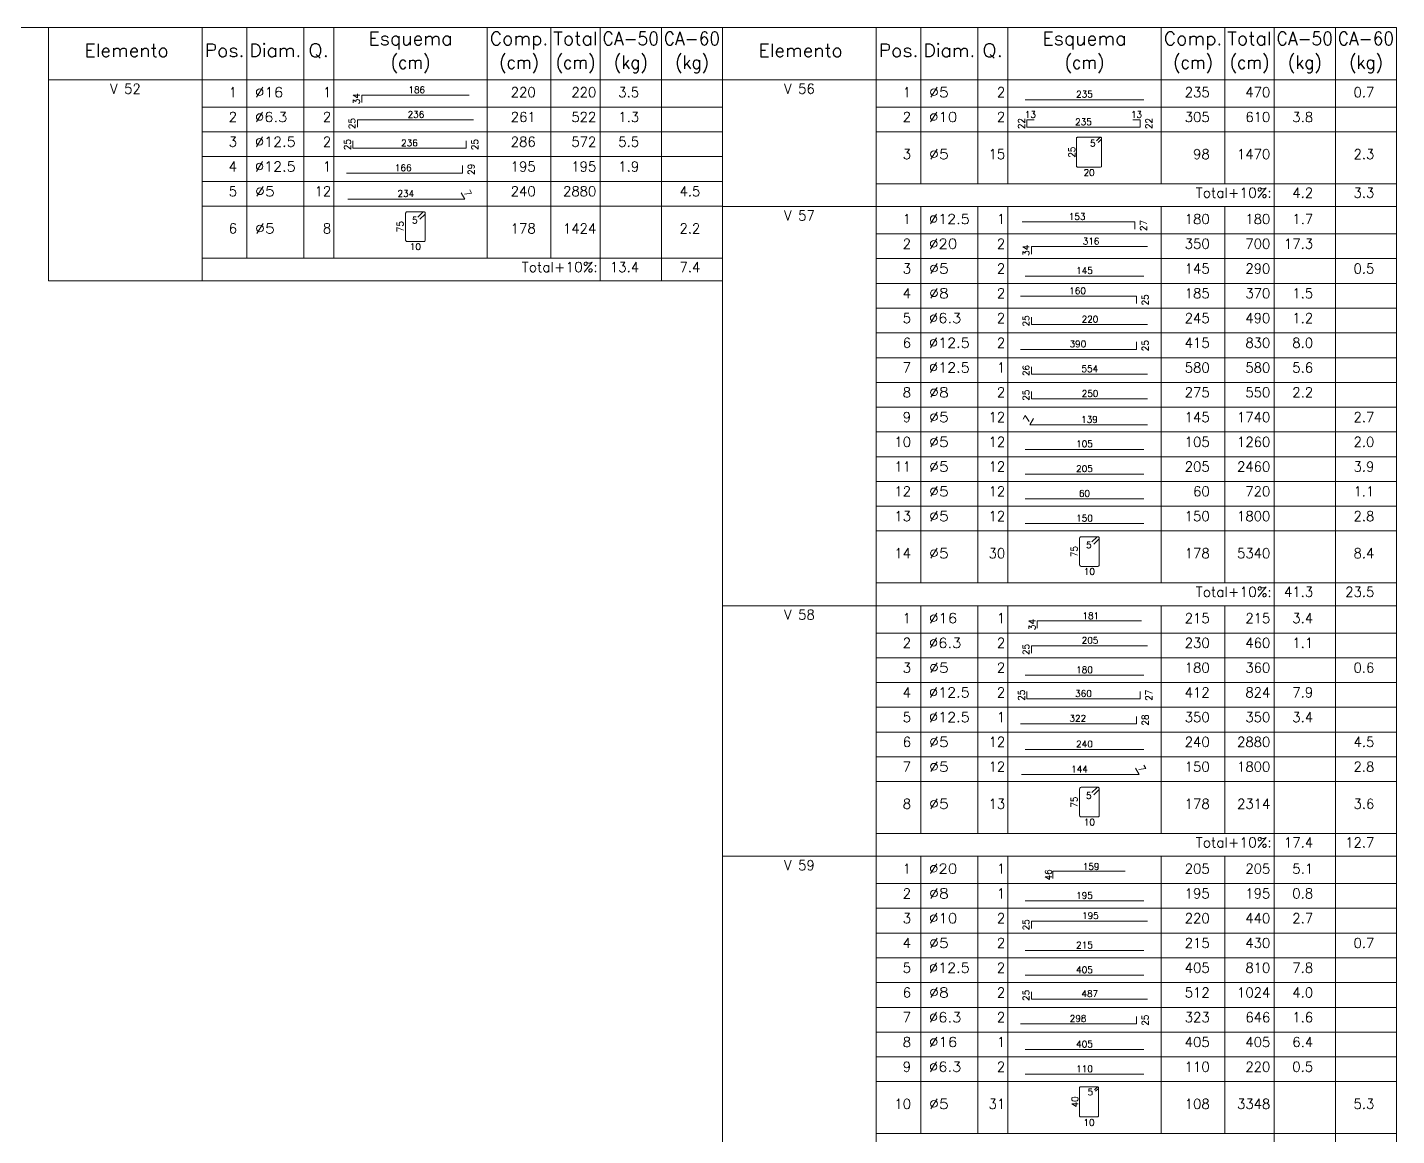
# Model space of a CAD drawing. Header units: millimetres. Extents: x 0 to 119, y 0 to 84.
# Drawn here: x 91.16 to 118.8, y 61.62 to 84 of the extents above; entities that cross this region are included whole.
import ezdxf
from ezdxf.enums import TextEntityAlignment as Align

# ---------------------------------------------------------------- set-up
doc = ezdxf.new("R2010")
doc.units = ezdxf.units.MM
for name, color, linetype, lineweight in [('DETALHES_TABELA', 7, 'Continuous', 9), ('QUAD_BORDA', 1, 'Continuous', 20), ('QUAD_LIMITES', 2, 'Continuous', 0), ('TABELAS', 1, 'Continuous', 0), ('TEXTO_TABELAS', 1, 'Continuous', 0), ('TEXTOS_COTAS_DETALHES_TABELA', 1, 'Continuous', 0)]:
    doc.layers.add(name, color=color, linetype=linetype, lineweight=lineweight)
doc.styles.add('CYPETXT', font='', dxfattribs={"height": 0.2})
doc.styles.get('CYPETXT').set_extended_font_data('romans')

msp = doc.modelspace()

# ---------------------------------------------------------------- linework, layer by layer
at = {"layer": 'DETALHES_TABELA'}
for points in [[(97.907, 82.484), (97.907, 82.634), (100.072, 82.634)], [(111.298, 82.538), (113.698, 82.538)], [(97.819, 81.982), (97.819, 82.132), (100.164, 82.132)], [(111.482, 82.133), (111.332, 82.133), (111.332, 81.983), (113.624, 81.983), (113.624, 82.133), (113.474, 82.133)], [(97.724, 81.708), (97.724, 81.558), (100.016, 81.558), (100.016, 81.708)], [(112.772, 81.677), (112.839, 81.744), (112.842, 81.748), (112.844, 81.751), (112.845, 81.755), (112.845, 81.759), (112.845, 81.763), (112.844, 81.767), (112.842, 81.771), (112.839, 81.774), (112.836, 81.777), (112.832, 81.778), (112.828, 81.78), (112.824, 81.78), (112.359, 81.78), (112.351, 81.778), (112.344, 81.774), (112.34, 81.767), (112.338, 81.759), (112.338, 81.201), (112.34, 81.193), (112.344, 81.186), (112.351, 81.182), (112.359, 81.18), (112.824, 81.18), (112.832, 81.182), (112.839, 81.186), (112.844, 81.193), (112.845, 81.201), (112.845, 81.759), (112.845, 81.763), (112.844, 81.767), (112.842, 81.771), (112.839, 81.774), (112.836, 81.777), (112.832, 81.778), (112.828, 81.78), (112.824, 81.78), (112.82, 81.78), (112.816, 81.778), (112.813, 81.777), (112.81, 81.774), (112.742, 81.707)], [(97.598, 81.058), (99.94, 81.058), (99.94, 81.208)], [(97.624, 80.533), (99.99, 80.533), (99.915, 80.662)], [(99.082, 80.125), (99.18, 80.223), (99.184, 80.228), (99.187, 80.233), (99.189, 80.239), (99.189, 80.245), (99.189, 80.251), (99.187, 80.256), (99.184, 80.262), (99.18, 80.266), (99.176, 80.27), (99.17, 80.273), (99.165, 80.275), (99.159, 80.275), (98.822, 80.275), (98.81, 80.273), (98.8, 80.266), (98.794, 80.256), (98.791, 80.245), (98.791, 79.706), (98.794, 79.694), (98.8, 79.684), (98.81, 79.678), (98.822, 79.675), (99.159, 79.675), (99.17, 79.678), (99.18, 79.684), (99.187, 79.694), (99.189, 79.706), (99.189, 80.245), (99.189, 80.251), (99.187, 80.256), (99.184, 80.262), (99.18, 80.266), (99.176, 80.27), (99.17, 80.273), (99.165, 80.275), (99.159, 80.275), (99.153, 80.275), (99.147, 80.273), (99.142, 80.27), (99.137, 80.266), (99.038, 80.168)], [(111.241, 80.073), (113.514, 80.073), (113.514, 79.923)], [(111.426, 79.423), (111.426, 79.573), (113.772, 79.573)], [(111.298, 78.978), (113.698, 78.978)], [(111.206, 78.572), (113.548, 78.572), (113.548, 78.422)], [(111.427, 78.147), (111.427, 77.997), (113.772, 77.997)], [(111.206, 77.497), (113.548, 77.497), (113.548, 77.647)], [(111.427, 77.147), (111.427, 76.997), (113.772, 76.997)], [(111.427, 76.647), (111.427, 76.497), (113.772, 76.497)], [(111.467, 76.102), (111.392, 75.973), (113.77, 75.973)], [(111.298, 75.478), (113.698, 75.478)], [(111.298, 74.978), (113.698, 74.978)], [(111.298, 74.478), (113.698, 74.478)], [(111.298, 73.978), (113.698, 73.978)], [(112.69, 73.565), (112.788, 73.663), (112.792, 73.668), (112.795, 73.673), (112.797, 73.679), (112.797, 73.685), (112.797, 73.691), (112.795, 73.696), (112.792, 73.702), (112.788, 73.706), (112.784, 73.71), (112.778, 73.713), (112.773, 73.715), (112.767, 73.715), (112.43, 73.715), (112.418, 73.713), (112.408, 73.706), (112.402, 73.696), (112.399, 73.685), (112.399, 73.146), (112.402, 73.134), (112.408, 73.124), (112.418, 73.118), (112.43, 73.115), (112.767, 73.115), (112.778, 73.118), (112.788, 73.124), (112.795, 73.134), (112.797, 73.146), (112.797, 73.685), (112.797, 73.691), (112.795, 73.696), (112.792, 73.702), (112.788, 73.706), (112.784, 73.71), (112.778, 73.713), (112.773, 73.715), (112.767, 73.715), (112.761, 73.715), (112.755, 73.713), (112.75, 73.71), (112.745, 73.706), (112.646, 73.608)], [(111.545, 71.865), (111.545, 72.015), (113.648, 72.015)], [(111.427, 71.362), (111.427, 71.512), (113.772, 71.512)], [(111.298, 70.918), (113.698, 70.918)], [(111.333, 70.588), (111.333, 70.438), (113.623, 70.438), (113.623, 70.588)], [(111.206, 69.937), (113.548, 69.937), (113.548, 70.087)], [(111.298, 69.418), (113.698, 69.418)], [(111.227, 68.913), (113.603, 68.913), (113.528, 69.042)], [(112.69, 68.505), (112.788, 68.603), (112.792, 68.608), (112.795, 68.613), (112.797, 68.619), (112.797, 68.625), (112.797, 68.631), (112.795, 68.636), (112.792, 68.642), (112.788, 68.646), (112.784, 68.65), (112.778, 68.653), (112.773, 68.655), (112.767, 68.655), (112.43, 68.655), (112.418, 68.653), (112.408, 68.646), (112.402, 68.636), (112.399, 68.625), (112.399, 68.086), (112.402, 68.074), (112.408, 68.064), (112.418, 68.058), (112.43, 68.055), (112.767, 68.055), (112.778, 68.058), (112.788, 68.064), (112.795, 68.074), (112.797, 68.086), (112.797, 68.625), (112.797, 68.631), (112.795, 68.636), (112.792, 68.642), (112.788, 68.646), (112.784, 68.65), (112.778, 68.653), (112.773, 68.655), (112.767, 68.655), (112.761, 68.655), (112.755, 68.653), (112.75, 68.65), (112.745, 68.646), (112.646, 68.548)], [(111.862, 66.811), (111.862, 66.961), (113.32, 66.961)], [(111.298, 66.358), (113.698, 66.358)], [(111.426, 65.802), (111.426, 65.952), (113.772, 65.952)], [(111.298, 65.358), (113.698, 65.358)], [(111.298, 64.858), (113.698, 64.858)], [(111.427, 64.527), (111.427, 64.377), (113.772, 64.377)], [(111.206, 63.877), (113.548, 63.877), (113.548, 64.027)], [(111.298, 63.358), (113.698, 63.358)], [(111.298, 62.858), (113.698, 62.858)], [(112.723, 62.518), (112.778, 62.573), (112.78, 62.575), (112.782, 62.578), (112.783, 62.581), (112.783, 62.585), (112.783, 62.588), (112.782, 62.591), (112.78, 62.594), (112.778, 62.597), (112.776, 62.599), (112.773, 62.601), (112.769, 62.602), (112.766, 62.602), (112.412, 62.602), (112.406, 62.601), (112.4, 62.597), (112.397, 62.591), (112.395, 62.585), (112.395, 62.019), (112.397, 62.012), (112.4, 62.007), (112.406, 62.003), (112.412, 62.002), (112.766, 62.002), (112.773, 62.003), (112.778, 62.007), (112.782, 62.012), (112.783, 62.019), (112.783, 62.585), (112.783, 62.588), (112.782, 62.591), (112.78, 62.594), (112.778, 62.597), (112.776, 62.599), (112.773, 62.601), (112.769, 62.602), (112.766, 62.602), (112.763, 62.602), (112.76, 62.601), (112.757, 62.599), (112.754, 62.597), (112.699, 62.542)]]:
    msp.add_lwpolyline(points, dxfattribs=at)
at = {"layer": 'QUAD_BORDA'}
msp.add_lwpolyline([(0, 0), (118.8, 0), (118.8, 84), (0, 84), (0, 0)], close=True, dxfattribs=at)
at = {"layer": 'QUAD_LIMITES'}
msp.add_lwpolyline([(0, 0), (118.8, 0), (118.8, 84), (0, 84), (0, 0)], close=True, dxfattribs=at)
at = {"layer": 'TABELAS'}
for p, q in [((91.584, 82.89), (91.584, 84)), ((91.584, 84), (105.192, 84)), ((94.684, 82.89), (94.684, 84)), ((95.588, 82.89), (95.588, 84)), ((96.736, 82.89), (96.736, 84)), ((97.34, 82.89), (97.34, 84)), ((100.44, 82.89), (100.44, 84)), ((101.724, 82.89), (101.724, 84)), ((102.72, 82.89), (102.72, 84)), ((103.956, 82.89), (103.956, 84)), ((105.192, 82.89), (105.192, 84)), ((105.192, 82.89), (105.192, 84)), ((105.192, 84), (118.8, 84)), ((108.292, 82.89), (108.292, 84)), ((109.196, 82.89), (109.196, 84)), ((110.344, 82.89), (110.344, 84)), ((110.948, 82.89), (110.948, 84)), ((114.048, 82.89), (114.048, 84)), ((115.332, 82.89), (115.332, 84)), ((116.328, 82.89), (116.328, 84)), ((117.564, 82.89), (117.564, 84)), ((118.8, 82.89), (118.8, 84)), ((91.584, 82.94), (105.192, 82.94)), ((105.192, 82.94), (118.8, 82.94)), ((91.584, 78.93), (91.584, 82.89)), ((94.684, 78.93), (94.684, 82.89)), ((95.588, 79.34), (95.588, 82.89)), ((96.736, 79.34), (96.736, 82.89)), ((97.34, 79.34), (97.34, 82.89)), ((100.44, 79.34), (100.44, 82.89)), ((101.724, 79.34), (101.724, 82.89)), ((102.72, 78.93), (102.72, 82.89)), ((103.956, 78.93), (103.956, 82.89)), ((105.192, 78.93), (105.192, 82.89)), ((105.192, 80.43), (105.192, 82.89)), ((108.292, 80.43), (108.292, 82.89)), ((109.196, 80.84), (109.196, 82.89)), ((110.344, 80.84), (110.344, 82.89)), ((110.948, 80.84), (110.948, 82.89)), ((114.048, 80.84), (114.048, 82.89)), ((115.332, 80.84), (115.332, 82.89)), ((116.328, 80.43), (116.328, 82.89)), ((117.564, 80.43), (117.564, 82.89)), ((118.8, 80.43), (118.8, 82.89)), ((108.292, 80.84), (118.8, 80.84)), ((105.192, 80.33), (105.192, 80.43)), ((105.192, 80.38), (118.8, 80.38)), ((105.192, 72.37), (105.192, 80.33)), ((108.292, 80.33), (108.292, 80.43)), ((108.292, 72.37), (108.292, 80.33)), ((109.196, 80.33), (109.196, 80.38)), ((109.196, 72.78), (109.196, 80.33)), ((110.344, 80.33), (110.344, 80.38)), ((110.344, 72.78), (110.344, 80.33)), ((110.948, 80.33), (110.948, 80.38)), ((110.948, 72.78), (110.948, 80.33)), ((114.048, 80.33), (114.048, 80.38)), ((114.048, 72.78), (114.048, 80.33)), ((115.332, 80.33), (115.332, 80.38)), ((115.332, 72.78), (115.332, 80.33)), ((116.328, 80.33), (116.328, 80.43)), ((116.328, 72.37), (116.328, 80.33)), ((117.564, 80.33), (117.564, 80.43)), ((117.564, 72.37), (117.564, 80.33)), ((118.8, 80.33), (118.8, 80.43)), ((118.8, 72.37), (118.8, 80.33)), ((94.684, 79.34), (105.192, 79.34)), ((91.584, 78.88), (91.584, 78.93)), ((91.584, 78.88), (105.192, 78.88)), ((94.684, 78.88), (94.684, 78.93)), ((102.72, 78.88), (102.72, 78.98)), ((103.956, 78.88), (103.956, 78.93)), ((105.192, 78.88), (105.192, 78.93)), ((108.292, 72.78), (118.8, 72.78)), ((105.192, 72.27), (105.192, 72.37)), ((105.192, 72.32), (118.8, 72.32)), ((105.192, 67.31), (105.192, 72.27)), ((108.292, 72.27), (108.292, 72.37)), ((108.292, 67.31), (108.292, 72.27)), ((109.196, 72.27), (109.196, 72.32)), ((109.196, 67.72), (109.196, 72.27)), ((110.344, 72.27), (110.344, 72.32)), ((110.344, 67.72), (110.344, 72.27)), ((110.948, 72.27), (110.948, 72.32)), ((110.948, 67.72), (110.948, 72.27)), ((114.048, 72.27), (114.048, 72.32)), ((114.048, 67.72), (114.048, 72.27)), ((115.332, 72.27), (115.332, 72.32)), ((115.332, 67.72), (115.332, 72.27)), ((116.328, 72.27), (116.328, 72.37)), ((116.328, 67.31), (116.328, 72.27)), ((117.564, 72.27), (117.564, 72.37)), ((117.564, 67.31), (117.564, 72.27)), ((118.8, 72.27), (118.8, 72.37)), ((118.8, 67.31), (118.8, 72.27)), ((108.292, 67.72), (118.8, 67.72)), ((105.192, 67.21), (105.192, 67.31)), ((105.192, 67.26), (118.8, 67.26)), ((105.192, 61.25), (105.192, 67.21)), ((108.292, 67.21), (108.292, 67.31)), ((108.292, 61.25), (108.292, 67.21)), ((109.196, 67.21), (109.196, 67.26)), ((109.196, 61.66), (109.196, 67.21)), ((110.344, 67.21), (110.344, 67.26)), ((110.344, 61.66), (110.344, 67.21)), ((110.948, 67.21), (110.948, 67.26)), ((110.948, 61.66), (110.948, 67.21)), ((114.048, 67.21), (114.048, 67.26)), ((114.048, 61.66), (114.048, 67.21)), ((115.332, 67.21), (115.332, 67.26)), ((115.332, 61.66), (115.332, 67.21)), ((116.328, 67.21), (116.328, 67.31)), ((116.328, 61.25), (116.328, 67.21)), ((117.564, 67.21), (117.564, 67.31)), ((117.564, 61.25), (117.564, 67.21)), ((118.8, 67.21), (118.8, 67.31)), ((118.8, 61.25), (118.8, 67.21)), ((108.292, 61.66), (118.8, 61.66))]:
    msp.add_line(p, q, dxfattribs=at)
at = {"layer": 'TEXTO_TABELAS'}
for p, q in [((94.684, 82.39), (105.192, 82.39)), ((108.292, 82.39), (118.8, 82.39)), ((94.684, 81.89), (105.192, 81.89)), ((108.292, 81.89), (118.8, 81.89)), ((94.684, 81.39), (105.192, 81.39)), ((94.684, 80.89), (105.192, 80.89)), ((94.684, 80.39), (105.192, 80.39)), ((108.292, 79.83), (118.8, 79.83)), ((108.292, 79.33), (118.8, 79.33)), ((108.292, 78.83), (118.8, 78.83)), ((108.292, 78.33), (118.8, 78.33)), ((108.292, 77.83), (118.8, 77.83)), ((108.292, 77.33), (118.8, 77.33)), ((108.292, 76.83), (118.8, 76.83)), ((108.292, 76.33), (118.8, 76.33)), ((108.292, 75.83), (118.8, 75.83)), ((108.292, 75.33), (118.8, 75.33)), ((108.292, 74.83), (118.8, 74.83)), ((108.292, 74.33), (118.8, 74.33)), ((108.292, 73.83), (118.8, 73.83)), ((108.292, 71.77), (118.8, 71.77)), ((108.292, 71.27), (118.8, 71.27)), ((108.292, 70.77), (118.8, 70.77)), ((108.292, 70.27), (118.8, 70.27)), ((108.292, 69.77), (118.8, 69.77)), ((108.292, 69.27), (118.8, 69.27)), ((108.292, 68.77), (118.8, 68.77)), ((108.292, 66.71), (118.8, 66.71)), ((108.292, 66.21), (118.8, 66.21)), ((108.292, 65.71), (118.8, 65.71)), ((108.292, 65.21), (118.8, 65.21)), ((108.292, 64.71), (118.8, 64.71)), ((108.292, 64.21), (118.8, 64.21)), ((108.292, 63.71), (118.8, 63.71)), ((108.292, 63.21), (118.8, 63.21)), ((108.292, 62.71), (118.8, 62.71))]:
    msp.add_line(p, q, dxfattribs=at)

# ---------------------------------------------------------------- texts
at = {"layer": 'TEXTO_TABELAS', "style": 'CYPETXT'}
for s, height, width, p, p2 in [('Esquema', 0.2667, 0.93681, (98.042, 83.643), (99.738, 83.643)), ('Comp.', 0.2667, 0.895522, (100.49, 83.643), (101.674, 83.643)), ('Total', 0.2667, 0.935673, (101.774, 83.643), (102.67, 83.643)), ('CA-50', 0.2667, 0.813132, (102.77, 83.643), (103.906, 83.643)), ('CA-60', 0.2667, 0.813132, (104.006, 83.643), (105.142, 83.643)), ('Esquema', 0.2667, 0.93681, (111.65, 83.643), (113.346, 83.643)), ('Comp.', 0.2667, 0.895522, (114.098, 83.643), (115.282, 83.643)), ('Total', 0.2667, 0.935673, (115.382, 83.643), (116.278, 83.643)), ('CA-50', 0.2667, 0.813132, (116.378, 83.643), (117.514, 83.643)), ('CA-60', 0.2667, 0.813132, (117.614, 83.643), (118.75, 83.643)), ('Elemento', 0.2667, 0.923378, (92.309, 83.403), (94.009, 83.403)), ('Pos.', 0.2667, 0.930268, (94.734, 83.403), (95.538, 83.403)), ('Diam.', 0.2667, 0.924488, (95.638, 83.403), (96.686, 83.403)), ('Q.', 0.2667, 1.025806, (96.826, 83.403), (97.25, 83.403)), ('Elemento', 0.2667, 0.923378, (105.917, 83.403), (107.617, 83.403)), ('Pos.', 0.2667, 0.930268, (108.342, 83.403), (109.146, 83.403)), ('Diam.', 0.2667, 0.924488, (109.246, 83.403), (110.294, 83.403)), ('Q.', 0.2667, 1.025806, (110.434, 83.403), (110.858, 83.403)), ('(cm)', 0.2667, 0.819001, (98.49, 83.163), (99.29, 83.163)), ('(cm)', 0.2667, 0.819001, (100.682, 83.163), (101.482, 83.163)), ('(cm)', 0.2667, 0.819001, (101.822, 83.163), (102.622, 83.163)), ('(kg)', 0.2667, 0.827954, (102.996, 83.163), (103.68, 83.163)), ('(kg)', 0.2667, 0.827954, (104.232, 83.163), (104.916, 83.163)), ('(cm)', 0.2667, 0.819001, (112.098, 83.163), (112.898, 83.163)), ('(cm)', 0.2667, 0.819001, (114.29, 83.163), (115.09, 83.163)), ('(cm)', 0.2667, 0.819001, (115.43, 83.163), (116.23, 83.163)), ('(kg)', 0.2667, 0.827954, (116.604, 83.163), (117.288, 83.163)), ('(kg)', 0.2667, 0.827954, (117.84, 83.163), (118.524, 83.163)), ('V 52', 0.2, 0.816032, (92.823, 82.66), (93.444, 82.66)), ('1', 0.2, 0.872274, (95.22, 82.59), (95.388, 82.59)), ('%%c16', 0.2, 0.955414, (95.751, 82.59), (96.321, 82.59)), ('1', 0.2, 0.872274, (97.122, 82.59), (97.29, 82.59)), ('220', 0.2, 0.872274, (100.914, 82.59), (101.418, 82.59)), ('220', 0.2, 0.872274, (102.138, 82.59), (102.642, 82.59)), ('3.5', 0.2, 0.868127, (103.086, 82.59), (103.506, 82.59)), ('V 56', 0.2, 0.816032, (106.431, 82.66), (107.052, 82.66)), ('1', 0.2, 0.872274, (108.828, 82.59), (108.996, 82.59)), ('%%c5', 0.2, 0.99505, (109.359, 82.59), (109.761, 82.59)), ('2', 0.2, 0.872274, (110.73, 82.59), (110.898, 82.59)), ('235', 0.2, 0.872274, (114.522, 82.59), (115.026, 82.59)), ('470', 0.2, 0.872274, (115.746, 82.59), (116.25, 82.59)), ('0.7', 0.2, 0.868127, (117.93, 82.59), (118.35, 82.59)), ('2', 0.2, 0.872274, (95.22, 82.09), (95.388, 82.09)), ('%%c6.3', 0.2, 0.940736, (95.751, 82.09), (96.405, 82.09)), ('2', 0.2, 0.872274, (97.122, 82.09), (97.29, 82.09)), ('261', 0.2, 0.872274, (100.914, 82.09), (101.418, 82.09)), ('522', 0.2, 0.872274, (102.138, 82.09), (102.642, 82.09)), ('1.3', 0.2, 0.868127, (103.086, 82.09), (103.506, 82.09)), ('2', 0.2, 0.872274, (108.828, 82.09), (108.996, 82.09)), ('%%c10', 0.2, 0.955414, (109.359, 82.09), (109.929, 82.09)), ('2', 0.2, 0.872274, (110.73, 82.09), (110.898, 82.09)), ('305', 0.2, 0.872274, (114.522, 82.09), (115.026, 82.09)), ('610', 0.2, 0.872274, (115.746, 82.09), (116.25, 82.09)), ('3.8', 0.2, 0.868127, (116.694, 82.09), (117.114, 82.09)), ('3', 0.2, 0.872274, (95.22, 81.59), (95.388, 81.59)), ('%%c12.5', 0.2, 0.925884, (95.751, 81.59), (96.573, 81.59)), ('2', 0.2, 0.872274, (97.122, 81.59), (97.29, 81.59)), ('286', 0.2, 0.872274, (100.914, 81.59), (101.418, 81.59)), ('572', 0.2, 0.872274, (102.138, 81.59), (102.642, 81.59)), ('5.5', 0.2, 0.868127, (103.086, 81.59), (103.506, 81.59)), ('4', 0.2, 0.872274, (95.22, 81.09), (95.388, 81.09)), ('%%c12.5', 0.2, 0.925884, (95.751, 81.09), (96.573, 81.09)), ('1', 0.2, 0.872274, (97.122, 81.09), (97.29, 81.09)), ('195', 0.2, 0.872274, (100.914, 81.09), (101.418, 81.09)), ('195', 0.2, 0.872274, (102.138, 81.09), (102.642, 81.09)), ('1.9', 0.2, 0.868127, (103.086, 81.09), (103.506, 81.09)), ('3', 0.2, 0.872274, (108.828, 81.34), (108.996, 81.34)), ('%%c5', 0.2, 0.99505, (109.359, 81.34), (109.761, 81.34)), ('15', 0.2, 0.872274, (110.562, 81.34), (110.898, 81.34)), ('98', 0.2, 0.872274, (114.69, 81.34), (115.026, 81.34)), ('1470', 0.2, 0.872274, (115.578, 81.34), (116.25, 81.34)), ('2.3', 0.2, 0.868127, (117.93, 81.34), (118.35, 81.34)), ('5', 0.2, 0.872274, (95.22, 80.59), (95.388, 80.59)), ('%%c5', 0.2, 0.99505, (95.751, 80.59), (96.153, 80.59)), ('12', 0.2, 0.872274, (96.954, 80.59), (97.29, 80.59)), ('240', 0.2, 0.872274, (100.914, 80.59), (101.418, 80.59)), ('2880', 0.2, 0.872274, (101.97, 80.59), (102.642, 80.59)), ('4.5', 0.2, 0.868127, (104.322, 80.59), (104.742, 80.59)), ('Total+10%:', 0.2, 0.906671, (114.745, 80.56), (116.278, 80.56)), ('4.2', 0.2, 0.868127, (116.694, 80.56), (117.114, 80.56)), ('3.3', 0.2, 0.868127, (117.93, 80.56), (118.35, 80.56)), ('V 57', 0.2, 0.816032, (106.431, 80.1), (107.052, 80.1)), ('1', 0.2, 0.872274, (108.828, 80.03), (108.996, 80.03)), ('%%c12.5', 0.2, 0.925884, (109.359, 80.03), (110.181, 80.03)), ('1', 0.2, 0.872274, (110.73, 80.03), (110.898, 80.03)), ('180', 0.2, 0.872274, (114.522, 80.03), (115.026, 80.03)), ('180', 0.2, 0.872274, (115.746, 80.03), (116.25, 80.03)), ('1.7', 0.2, 0.868127, (116.694, 80.03), (117.114, 80.03)), ('6', 0.2, 0.872274, (95.22, 79.84), (95.388, 79.84)), ('%%c5', 0.2, 0.99505, (95.751, 79.84), (96.153, 79.84)), ('8', 0.2, 0.872274, (97.122, 79.84), (97.29, 79.84)), ('178', 0.2, 0.872274, (100.914, 79.84), (101.418, 79.84)), ('1424', 0.2, 0.872274, (101.97, 79.84), (102.642, 79.84)), ('2.2', 0.2, 0.868127, (104.322, 79.84), (104.742, 79.84)), ('2', 0.2, 0.872274, (108.828, 79.53), (108.996, 79.53)), ('%%c20', 0.2, 0.955414, (109.359, 79.53), (109.929, 79.53)), ('2', 0.2, 0.872274, (110.73, 79.53), (110.898, 79.53)), ('350', 0.2, 0.872274, (114.522, 79.53), (115.026, 79.53)), ('700', 0.2, 0.872274, (115.746, 79.53), (116.25, 79.53)), ('17.3', 0.2, 0.869308, (116.526, 79.53), (117.114, 79.53)), ('Total+10%:', 0.2, 0.906671, (101.137, 79.06), (102.67, 79.06)), ('13.4', 0.2, 0.869308, (102.918, 79.06), (103.506, 79.06)), ('7.4', 0.2, 0.868127, (104.322, 79.06), (104.742, 79.06)), ('3', 0.2, 0.872274, (108.828, 79.03), (108.996, 79.03)), ('%%c5', 0.2, 0.99505, (109.359, 79.03), (109.761, 79.03)), ('2', 0.2, 0.872274, (110.73, 79.03), (110.898, 79.03)), ('145', 0.2, 0.872274, (114.522, 79.03), (115.026, 79.03)), ('290', 0.2, 0.872274, (115.746, 79.03), (116.25, 79.03)), ('0.5', 0.2, 0.868127, (117.93, 79.03), (118.35, 79.03)), ('4', 0.2, 0.872274, (108.828, 78.53), (108.996, 78.53)), ('%%c8', 0.2, 0.99505, (109.359, 78.53), (109.761, 78.53)), ('2', 0.2, 0.872274, (110.73, 78.53), (110.898, 78.53)), ('185', 0.2, 0.872274, (114.522, 78.53), (115.026, 78.53)), ('370', 0.2, 0.872274, (115.746, 78.53), (116.25, 78.53)), ('1.5', 0.2, 0.868127, (116.694, 78.53), (117.114, 78.53)), ('5', 0.2, 0.872274, (108.828, 78.03), (108.996, 78.03)), ('%%c6.3', 0.2, 0.940736, (109.359, 78.03), (110.013, 78.03)), ('2', 0.2, 0.872274, (110.73, 78.03), (110.898, 78.03)), ('245', 0.2, 0.872274, (114.522, 78.03), (115.026, 78.03)), ('490', 0.2, 0.872274, (115.746, 78.03), (116.25, 78.03)), ('1.2', 0.2, 0.868127, (116.694, 78.03), (117.114, 78.03)), ('6', 0.2, 0.872274, (108.828, 77.53), (108.996, 77.53)), ('%%c12.5', 0.2, 0.925884, (109.359, 77.53), (110.181, 77.53)), ('2', 0.2, 0.872274, (110.73, 77.53), (110.898, 77.53)), ('415', 0.2, 0.872274, (114.522, 77.53), (115.026, 77.53)), ('830', 0.2, 0.872274, (115.746, 77.53), (116.25, 77.53)), ('8.0', 0.2, 0.868127, (116.694, 77.53), (117.114, 77.53)), ('7', 0.2, 0.872274, (108.828, 77.03), (108.996, 77.03)), ('%%c12.5', 0.2, 0.925884, (109.359, 77.03), (110.181, 77.03)), ('1', 0.2, 0.872274, (110.73, 77.03), (110.898, 77.03)), ('580', 0.2, 0.872274, (114.522, 77.03), (115.026, 77.03)), ('580', 0.2, 0.872274, (115.746, 77.03), (116.25, 77.03)), ('5.6', 0.2, 0.868127, (116.694, 77.03), (117.114, 77.03)), ('8', 0.2, 0.872274, (108.828, 76.53), (108.996, 76.53)), ('%%c8', 0.2, 0.99505, (109.359, 76.53), (109.761, 76.53)), ('2', 0.2, 0.872274, (110.73, 76.53), (110.898, 76.53)), ('275', 0.2, 0.872274, (114.522, 76.53), (115.026, 76.53)), ('550', 0.2, 0.872274, (115.746, 76.53), (116.25, 76.53)), ('2.2', 0.2, 0.868127, (116.694, 76.53), (117.114, 76.53)), ('9', 0.2, 0.872274, (108.828, 76.03), (108.996, 76.03)), ('%%c5', 0.2, 0.99505, (109.359, 76.03), (109.761, 76.03)), ('12', 0.2, 0.872274, (110.562, 76.03), (110.898, 76.03)), ('145', 0.2, 0.872274, (114.522, 76.03), (115.026, 76.03)), ('1740', 0.2, 0.872274, (115.578, 76.03), (116.25, 76.03)), ('2.7', 0.2, 0.868127, (117.93, 76.03), (118.35, 76.03)), ('10', 0.2, 0.872274, (108.66, 75.53), (108.996, 75.53)), ('%%c5', 0.2, 0.99505, (109.359, 75.53), (109.761, 75.53)), ('12', 0.2, 0.872274, (110.562, 75.53), (110.898, 75.53)), ('105', 0.2, 0.872274, (114.522, 75.53), (115.026, 75.53)), ('1260', 0.2, 0.872274, (115.578, 75.53), (116.25, 75.53)), ('2.0', 0.2, 0.868127, (117.93, 75.53), (118.35, 75.53)), ('11', 0.2, 0.872274, (108.66, 75.03), (108.996, 75.03)), ('%%c5', 0.2, 0.99505, (109.359, 75.03), (109.761, 75.03)), ('12', 0.2, 0.872274, (110.562, 75.03), (110.898, 75.03)), ('205', 0.2, 0.872274, (114.522, 75.03), (115.026, 75.03)), ('2460', 0.2, 0.872274, (115.578, 75.03), (116.25, 75.03)), ('3.9', 0.2, 0.868127, (117.93, 75.03), (118.35, 75.03)), ('12', 0.2, 0.872274, (108.66, 74.53), (108.996, 74.53)), ('%%c5', 0.2, 0.99505, (109.359, 74.53), (109.761, 74.53)), ('12', 0.2, 0.872274, (110.562, 74.53), (110.898, 74.53)), ('60', 0.2, 0.872274, (114.69, 74.53), (115.026, 74.53)), ('720', 0.2, 0.872274, (115.746, 74.53), (116.25, 74.53)), ('1.1', 0.2, 0.868127, (117.93, 74.53), (118.35, 74.53)), ('13', 0.2, 0.872274, (108.66, 74.03), (108.996, 74.03)), ('%%c5', 0.2, 0.99505, (109.359, 74.03), (109.761, 74.03)), ('12', 0.2, 0.872274, (110.562, 74.03), (110.898, 74.03)), ('150', 0.2, 0.872274, (114.522, 74.03), (115.026, 74.03)), ('1800', 0.2, 0.872274, (115.578, 74.03), (116.25, 74.03)), ('2.8', 0.2, 0.868127, (117.93, 74.03), (118.35, 74.03)), ('14', 0.2, 0.872274, (108.66, 73.28), (108.996, 73.28)), ('%%c5', 0.2, 0.99505, (109.359, 73.28), (109.761, 73.28)), ('30', 0.2, 0.872274, (110.562, 73.28), (110.898, 73.28)), ('178', 0.2, 0.872274, (114.522, 73.28), (115.026, 73.28)), ('5340', 0.2, 0.872274, (115.578, 73.28), (116.25, 73.28)), ('8.4', 0.2, 0.868127, (117.93, 73.28), (118.35, 73.28)), ('Total+10%:', 0.2, 0.906671, (114.745, 72.5), (116.278, 72.5)), ('41.3', 0.2, 0.869308, (116.526, 72.5), (117.114, 72.5)), ('23.5', 0.2, 0.869308, (117.762, 72.5), (118.35, 72.5)), ('V 58', 0.2, 0.816032, (106.431, 72.04), (107.052, 72.04)), ('1', 0.2, 0.872274, (108.828, 71.97), (108.996, 71.97)), ('%%c16', 0.2, 0.955414, (109.359, 71.97), (109.929, 71.97)), ('1', 0.2, 0.872274, (110.73, 71.97), (110.898, 71.97)), ('215', 0.2, 0.872274, (114.522, 71.97), (115.026, 71.97)), ('215', 0.2, 0.872274, (115.746, 71.97), (116.25, 71.97)), ('3.4', 0.2, 0.868127, (116.694, 71.97), (117.114, 71.97)), ('2', 0.2, 0.872274, (108.828, 71.47), (108.996, 71.47)), ('%%c6.3', 0.2, 0.940736, (109.359, 71.47), (110.013, 71.47)), ('2', 0.2, 0.872274, (110.73, 71.47), (110.898, 71.47)), ('230', 0.2, 0.872274, (114.522, 71.47), (115.026, 71.47)), ('460', 0.2, 0.872274, (115.746, 71.47), (116.25, 71.47)), ('1.1', 0.2, 0.868127, (116.694, 71.47), (117.114, 71.47)), ('3', 0.2, 0.872274, (108.828, 70.97), (108.996, 70.97)), ('%%c5', 0.2, 0.99505, (109.359, 70.97), (109.761, 70.97)), ('2', 0.2, 0.872274, (110.73, 70.97), (110.898, 70.97)), ('180', 0.2, 0.872274, (114.522, 70.97), (115.026, 70.97)), ('360', 0.2, 0.872274, (115.746, 70.97), (116.25, 70.97)), ('0.6', 0.2, 0.868127, (117.93, 70.97), (118.35, 70.97)), ('4', 0.2, 0.872274, (108.828, 70.47), (108.996, 70.47)), ('%%c12.5', 0.2, 0.925884, (109.359, 70.47), (110.181, 70.47)), ('2', 0.2, 0.872274, (110.73, 70.47), (110.898, 70.47)), ('412', 0.2, 0.872274, (114.522, 70.47), (115.026, 70.47)), ('824', 0.2, 0.872274, (115.746, 70.47), (116.25, 70.47)), ('7.9', 0.2, 0.868127, (116.694, 70.47), (117.114, 70.47)), ('5', 0.2, 0.872274, (108.828, 69.97), (108.996, 69.97)), ('%%c12.5', 0.2, 0.925884, (109.359, 69.97), (110.181, 69.97)), ('1', 0.2, 0.872274, (110.73, 69.97), (110.898, 69.97)), ('350', 0.2, 0.872274, (114.522, 69.97), (115.026, 69.97)), ('350', 0.2, 0.872274, (115.746, 69.97), (116.25, 69.97)), ('3.4', 0.2, 0.868127, (116.694, 69.97), (117.114, 69.97)), ('6', 0.2, 0.872274, (108.828, 69.47), (108.996, 69.47)), ('%%c5', 0.2, 0.99505, (109.359, 69.47), (109.761, 69.47)), ('12', 0.2, 0.872274, (110.562, 69.47), (110.898, 69.47)), ('240', 0.2, 0.872274, (114.522, 69.47), (115.026, 69.47)), ('2880', 0.2, 0.872274, (115.578, 69.47), (116.25, 69.47)), ('4.5', 0.2, 0.868127, (117.93, 69.47), (118.35, 69.47)), ('7', 0.2, 0.872274, (108.828, 68.97), (108.996, 68.97)), ('%%c5', 0.2, 0.99505, (109.359, 68.97), (109.761, 68.97)), ('12', 0.2, 0.872274, (110.562, 68.97), (110.898, 68.97)), ('150', 0.2, 0.872274, (114.522, 68.97), (115.026, 68.97)), ('1800', 0.2, 0.872274, (115.578, 68.97), (116.25, 68.97)), ('2.8', 0.2, 0.868127, (117.93, 68.97), (118.35, 68.97)), ('8', 0.2, 0.872274, (108.828, 68.22), (108.996, 68.22)), ('%%c5', 0.2, 0.99505, (109.359, 68.22), (109.761, 68.22)), ('13', 0.2, 0.872274, (110.562, 68.22), (110.898, 68.22)), ('178', 0.2, 0.872274, (114.522, 68.22), (115.026, 68.22)), ('2314', 0.2, 0.872274, (115.578, 68.22), (116.25, 68.22)), ('3.6', 0.2, 0.868127, (117.93, 68.22), (118.35, 68.22)), ('Total+10%:', 0.2, 0.906671, (114.745, 67.44), (116.278, 67.44)), ('17.4', 0.2, 0.869308, (116.526, 67.44), (117.114, 67.44)), ('12.7', 0.2, 0.869308, (117.762, 67.44), (118.35, 67.44)), ('V 59', 0.2, 0.816032, (106.431, 66.98), (107.052, 66.98)), ('1', 0.2, 0.872274, (108.828, 66.91), (108.996, 66.91)), ('%%c20', 0.2, 0.955414, (109.359, 66.91), (109.929, 66.91)), ('1', 0.2, 0.872274, (110.73, 66.91), (110.898, 66.91)), ('205', 0.2, 0.872274, (114.522, 66.91), (115.026, 66.91)), ('205', 0.2, 0.872274, (115.746, 66.91), (116.25, 66.91)), ('5.1', 0.2, 0.868127, (116.694, 66.91), (117.114, 66.91)), ('2', 0.2, 0.872274, (108.828, 66.41), (108.996, 66.41)), ('%%c8', 0.2, 0.99505, (109.359, 66.41), (109.761, 66.41)), ('1', 0.2, 0.872274, (110.73, 66.41), (110.898, 66.41)), ('195', 0.2, 0.872274, (114.522, 66.41), (115.026, 66.41)), ('195', 0.2, 0.872274, (115.746, 66.41), (116.25, 66.41)), ('0.8', 0.2, 0.868127, (116.694, 66.41), (117.114, 66.41)), ('3', 0.2, 0.872274, (108.828, 65.91), (108.996, 65.91)), ('%%c10', 0.2, 0.955414, (109.359, 65.91), (109.929, 65.91)), ('2', 0.2, 0.872274, (110.73, 65.91), (110.898, 65.91)), ('220', 0.2, 0.872274, (114.522, 65.91), (115.026, 65.91)), ('440', 0.2, 0.872274, (115.746, 65.91), (116.25, 65.91)), ('2.7', 0.2, 0.868127, (116.694, 65.91), (117.114, 65.91)), ('4', 0.2, 0.872274, (108.828, 65.41), (108.996, 65.41)), ('%%c5', 0.2, 0.99505, (109.359, 65.41), (109.761, 65.41)), ('2', 0.2, 0.872274, (110.73, 65.41), (110.898, 65.41)), ('215', 0.2, 0.872274, (114.522, 65.41), (115.026, 65.41)), ('430', 0.2, 0.872274, (115.746, 65.41), (116.25, 65.41)), ('0.7', 0.2, 0.868127, (117.93, 65.41), (118.35, 65.41)), ('5', 0.2, 0.872274, (108.828, 64.91), (108.996, 64.91)), ('%%c12.5', 0.2, 0.925884, (109.359, 64.91), (110.181, 64.91)), ('2', 0.2, 0.872274, (110.73, 64.91), (110.898, 64.91)), ('405', 0.2, 0.872274, (114.522, 64.91), (115.026, 64.91)), ('810', 0.2, 0.872274, (115.746, 64.91), (116.25, 64.91)), ('7.8', 0.2, 0.868127, (116.694, 64.91), (117.114, 64.91)), ('6', 0.2, 0.872274, (108.828, 64.41), (108.996, 64.41)), ('%%c8', 0.2, 0.99505, (109.359, 64.41), (109.761, 64.41)), ('2', 0.2, 0.872274, (110.73, 64.41), (110.898, 64.41)), ('512', 0.2, 0.872274, (114.522, 64.41), (115.026, 64.41)), ('1024', 0.2, 0.872274, (115.578, 64.41), (116.25, 64.41)), ('4.0', 0.2, 0.868127, (116.694, 64.41), (117.114, 64.41)), ('7', 0.2, 0.872274, (108.828, 63.91), (108.996, 63.91)), ('%%c6.3', 0.2, 0.940736, (109.359, 63.91), (110.013, 63.91)), ('2', 0.2, 0.872274, (110.73, 63.91), (110.898, 63.91)), ('323', 0.2, 0.872274, (114.522, 63.91), (115.026, 63.91)), ('646', 0.2, 0.872274, (115.746, 63.91), (116.25, 63.91)), ('1.6', 0.2, 0.868127, (116.694, 63.91), (117.114, 63.91)), ('8', 0.2, 0.872274, (108.828, 63.41), (108.996, 63.41)), ('%%c16', 0.2, 0.955414, (109.359, 63.41), (109.929, 63.41)), ('1', 0.2, 0.872274, (110.73, 63.41), (110.898, 63.41)), ('405', 0.2, 0.872274, (114.522, 63.41), (115.026, 63.41)), ('405', 0.2, 0.872274, (115.746, 63.41), (116.25, 63.41)), ('6.4', 0.2, 0.868127, (116.694, 63.41), (117.114, 63.41)), ('9', 0.2, 0.872274, (108.828, 62.91), (108.996, 62.91)), ('%%c6.3', 0.2, 0.940736, (109.359, 62.91), (110.013, 62.91)), ('2', 0.2, 0.872274, (110.73, 62.91), (110.898, 62.91)), ('110', 0.2, 0.872274, (114.522, 62.91), (115.026, 62.91)), ('220', 0.2, 0.872274, (115.746, 62.91), (116.25, 62.91)), ('0.5', 0.2, 0.868127, (116.694, 62.91), (117.114, 62.91)), ('10', 0.2, 0.872274, (108.66, 62.16), (108.996, 62.16)), ('%%c5', 0.2, 0.99505, (109.359, 62.16), (109.761, 62.16)), ('31', 0.2, 0.872274, (110.562, 62.16), (110.898, 62.16)), ('108', 0.2, 0.872274, (114.522, 62.16), (115.026, 62.16)), ('3348', 0.2, 0.872274, (115.578, 62.16), (116.25, 62.16)), ('5.3', 0.2, 0.868127, (117.93, 62.16), (118.35, 62.16))]:
    msp.add_text(s, height=height, dxfattribs=dict(at, width=width)).set_placement(p, p2, align=Align.FIT)
at = {"layer": 'TEXTOS_COTAS_DETALHES_TABELA', "style": 'CYPETXT', "width": 0.872274}
for s, height, rotation, p, p2 in [('34', 0.1333, 90, (97.868, 82.447), (97.868, 82.671)), ('25', 0.1333, 90, (97.776, 81.945), (97.776, 82.169)), ('22', 0.1333, 90, (111.291, 81.946), (111.291, 82.17)), ('22', 0.1333, 90, (113.865, 81.946), (113.865, 82.17)), ('25', 0.1333, 90, (97.683, 81.521), (97.683, 81.745)), ('25', 0.1333, 90, (100.257, 81.521), (100.257, 81.745)), ('25', 0.1333, 90, (112.311, 81.368), (112.311, 81.592)), ('29', 0.1333, 90, (100.182, 81.021), (100.182, 81.245)), ('7', 0.133, 300.0008, (99.962, 80.667), (100.018, 80.57)), ('75', 0.1333, 90, (98.751, 79.863), (98.751, 80.087)), ('27', 0.1333, 90, (113.755, 79.886), (113.755, 80.11)), ('34', 0.1333, 90, (111.384, 79.386), (111.384, 79.61)), ('25', 0.1333, 90, (113.79, 78.385), (113.79, 78.609)), ('25', 0.1333, 90, (111.384, 77.96), (111.384, 78.184)), ('25', 0.1333, 90, (113.79, 77.46), (113.79, 77.684)), ('26', 0.1333, 90, (111.384, 76.96), (111.384, 77.184)), ('25', 0.1333, 90, (111.384, 76.46), (111.384, 76.684)), ('7', 0.133, 59.9992, (111.365, 76.01), (111.421, 76.107)), ('75', 0.1333, 90, (112.359, 73.303), (112.359, 73.527)), ('34', 0.1333, 90, (111.508, 71.828), (111.508, 72.052)), ('25', 0.1333, 90, (111.384, 71.325), (111.384, 71.549)), ('25', 0.1333, 90, (111.291, 70.401), (111.291, 70.625)), ('27', 0.1333, 90, (113.865, 70.401), (113.865, 70.625)), ('28', 0.1333, 90, (113.79, 69.9), (113.79, 70.124)), ('7', 0.133, 300.0008, (113.575, 69.047), (113.631, 68.95)), ('75', 0.1333, 90, (112.359, 68.243), (112.359, 68.467)), ('46', 0.1333, 90, (111.836, 66.774), (111.836, 66.998)), ('25', 0.1333, 90, (111.384, 65.765), (111.384, 65.989)), ('25', 0.1333, 90, (111.384, 64.34), (111.384, 64.564)), ('25', 0.1333, 90, (113.79, 63.84), (113.79, 64.064)), ('40', 0.1333, 90, (112.373, 62.19), (112.373, 62.414))]:
    msp.add_text(s, height=height, rotation=rotation, dxfattribs=at).set_placement(p, p2, align=Align.FIT)
for s, height, p, p2 in [('186', 0.1333, (98.849, 82.673), (99.185, 82.673)), ('235', 0.1333, (112.33, 82.582), (112.666, 82.582)), ('236', 0.1333, (98.833, 82.175), (99.169, 82.175)), ('13', 0.1333, (111.295, 82.174), (111.519, 82.174)), ('235', 0.1333, (112.31, 82.024), (112.646, 82.024)), ('13', 0.1333, (113.437, 82.174), (113.661, 82.174)), ('236', 0.1333, (98.702, 81.599), (99.038, 81.599)), ('5', 0.133, (112.61, 81.594), (112.722, 81.594)), ('166', 0.1333, (98.575, 81.099), (98.911, 81.099)), ('20', 0.1333, (112.48, 81), (112.704, 81)), ('234', 0.1333, (98.629, 80.576), (98.965, 80.576)), ('5', 0.133, (98.92, 80.041), (99.032, 80.041)), ('153', 0.1333, (112.182, 80.114), (112.518, 80.114)), ('10', 0.1333, (98.878, 79.505), (99.102, 79.505)), ('316', 0.1333, (112.464, 79.614), (112.8, 79.614)), ('145', 0.1333, (112.33, 79.022), (112.666, 79.022)), ('160', 0.1333, (112.191, 78.615), (112.527, 78.615)), ('220', 0.1333, (112.441, 78.04), (112.777, 78.04)), ('390', 0.1333, (112.197, 77.54), (112.533, 77.54)), ('554', 0.1333, (112.439, 77.04), (112.775, 77.04)), ('250', 0.1333, (112.443, 76.54), (112.779, 76.54)), ('139', 0.1333, (112.43, 76.015), (112.766, 76.015)), ('105', 0.1333, (112.33, 75.522), (112.666, 75.522)), ('205', 0.1333, (112.33, 75.022), (112.666, 75.022)), ('60', 0.1333, (112.386, 74.522), (112.61, 74.522)), ('150', 0.1333, (112.33, 74.022), (112.666, 74.022)), ('5', 0.133, (112.528, 73.481), (112.64, 73.481)), ('10', 0.1333, (112.486, 72.945), (112.71, 72.945)), ('181', 0.1333, (112.457, 72.052), (112.793, 72.052)), ('205', 0.1333, (112.442, 71.555), (112.778, 71.555)), ('180', 0.1333, (112.33, 70.962), (112.666, 70.962)), ('360', 0.1333, (112.31, 70.479), (112.646, 70.479)), ('322', 0.1333, (112.195, 69.98), (112.531, 69.98)), ('240', 0.1333, (112.33, 69.462), (112.666, 69.462)), ('144', 0.1333, (112.23, 68.955), (112.566, 68.955)), ('5', 0.133, (112.528, 68.421), (112.64, 68.421)), ('10', 0.1333, (112.486, 67.885), (112.71, 67.885)), ('159', 0.1333, (112.464, 66.986), (112.8, 66.986)), ('195', 0.1333, (112.33, 66.402), (112.666, 66.402)), ('195', 0.1333, (112.449, 65.995), (112.785, 65.995)), ('215', 0.1333, (112.33, 65.402), (112.666, 65.402)), ('405', 0.1333, (112.33, 64.902), (112.666, 64.902)), ('487', 0.1333, (112.437, 64.42), (112.773, 64.42)), ('298', 0.1333, (112.201, 63.92), (112.537, 63.92)), ('405', 0.1333, (112.33, 63.402), (112.666, 63.402)), ('110', 0.1333, (112.33, 62.902), (112.666, 62.902)), ('5', 0.133, (112.561, 62.434), (112.673, 62.434)), ('10', 0.1333, (112.477, 61.818), (112.701, 61.818))]:
    msp.add_text(s, height=height, dxfattribs=at).set_placement(p, p2, align=Align.FIT)

doc.saveas('drawing.dxf')
